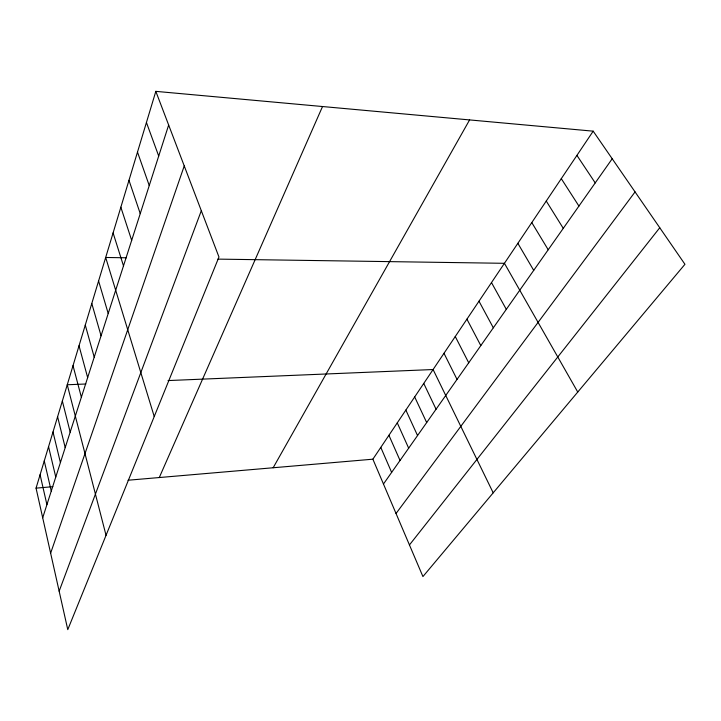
<?xml version="1.0" encoding="UTF-8"?>
<svg xmlns="http://www.w3.org/2000/svg" width="721" height="721" viewBox="0 0 721 721"><rect width="100%" height="100%" fill="white"/><g stroke="black" fill="none" stroke-linecap="round" stroke-linejoin="round"><path stroke-width="1.08" d="M155.826 91.36L218.959 257.009L67.774 629.64L36.05 488.135L155.826 91.36L593.185 131.168L684.95 264.292L422.93 576.575L372.874 459.187L593.185 131.168M42.701 517.786L168.66 125.03M50.632 553.187L184.243 165.929M59.149 591.184L201.312 210.712M159.278 477.545L322.521 106.537M273.16 467.758L469.596 119.92M383.464 484.016L612.201 158.764M396.036 513.496L635.057 191.912M409.447 544.95L659.76 227.746M36.05 488.135L52.84 486.693M128.032 480.231L372.874 459.187M85.835 383.996L67.251 384.762L106.041 535.306M168.02 380.571L433.087 369.531L493.2 492.822M126.373 257.785L105.681 257.478L154.231 416.531M217.931 259.118L504.439 263.309L577.755 392.044M576.917 155.385L595.231 182.9M561.289 178.664L578.936 206.071M546.257 201.042L563.272 228.341M531.792 222.582L548.212 249.754M517.858 243.319L533.72 270.366M491.488 282.587L506.304 309.345M478.987 301.198L493.326 327.794M466.92 319.16L480.808 345.602M455.266 336.518L468.713 362.798M443.992 353.299L457.033 379.408M423.75 383.437L436.07 409.222M414.683 396.947L426.679 422.569M405.86 410.087L417.549 435.556M397.271 422.857L408.672 448.174M388.925 435.295L400.038 460.449M380.796 447.399L391.638 472.39M146.435 122.48L158.71 156.06M137.495 152.095L149.247 185.549M128.978 180.304L140.244 213.623M120.849 207.215L131.673 240.363M113.098 232.919L123.489 265.869M98.588 280.983L108.213 313.518M91.792 303.496L101.066 335.797M85.276 325.072L94.217 357.138M79.022 345.774L87.656 377.588M73.019 365.655L81.365 397.217M62.348 401.029L70.18 432.104M57.599 416.756L65.205 447.597M53.003 431.969L60.411 462.567M48.559 446.687L55.76 477.05M44.26 460.935L51.263 491.064M40.088 474.751L46.91 504.637"/></g></svg>
